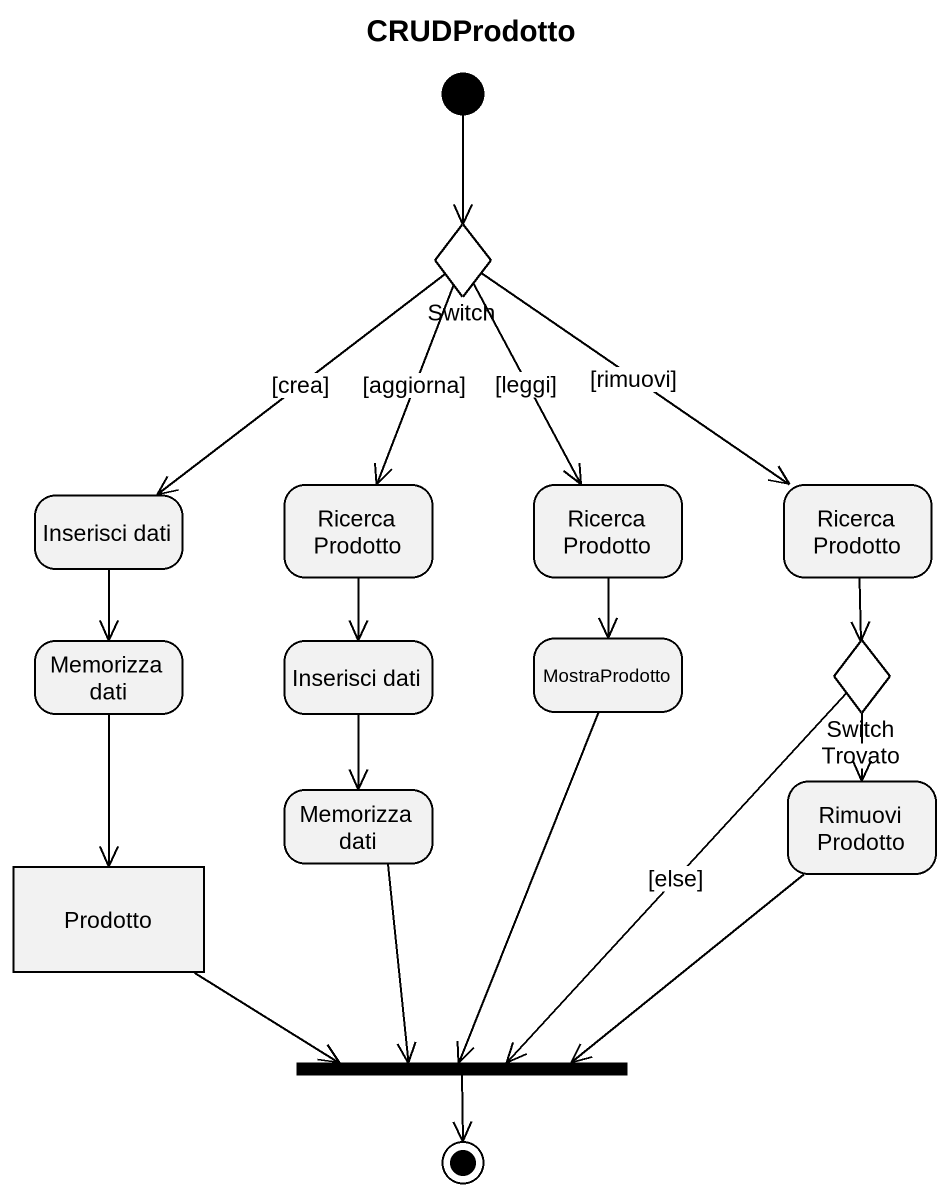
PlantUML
@startuml
title CRUDProdotto
hide empty description
state Switch <<choice>>
state "Ricerca Prodotto" as Ricerca_Prodotto
state "Ricerca Prodotto" as Ricerca_Prodotto_2
state "Ricerca Prodotto" as Ricerca_Prodotto_3
state "Inserisci dati" as Inserisci_dati
state "Memorizza dati" as Memorizza_dati
state "Inserisci dati" as Inserisci_dati_2
state MostraProdotto
state "Switch" as Switch_2 <<choice>>
state Prodotto <<object>>
state "Memorizza dati" as Memorizza_dati_2
state "Rimuovi Prodotto" as Rimuovi_Prodotto
state fork1 <<join>>
[*] --> Switch
Switch --> Ricerca_Prodotto : [aggiorna]
Switch --> Ricerca_Prodotto_2 : [leggi]
Switch --> Ricerca_Prodotto_3 : [rimuovi]
Switch --> Inserisci_dati : [crea]
Ricerca_Prodotto --> Inserisci_dati_2
Ricerca_Prodotto_2 --> MostraProdotto
Ricerca_Prodotto_3 --> Switch_2
Inserisci_dati --> Memorizza_dati
Memorizza_dati --> Prodotto
Inserisci_dati_2 --> Memorizza_dati_2
MostraProdotto --> fork1
Switch_2 --> Rimuovi_Prodotto : Trovato
Switch_2 --> fork1 : [else]
Prodotto -right-> fork1
Memorizza_dati_2 --> fork1
Rimuovi_Prodotto --> fork1
fork1 --> [*]
@enduml
